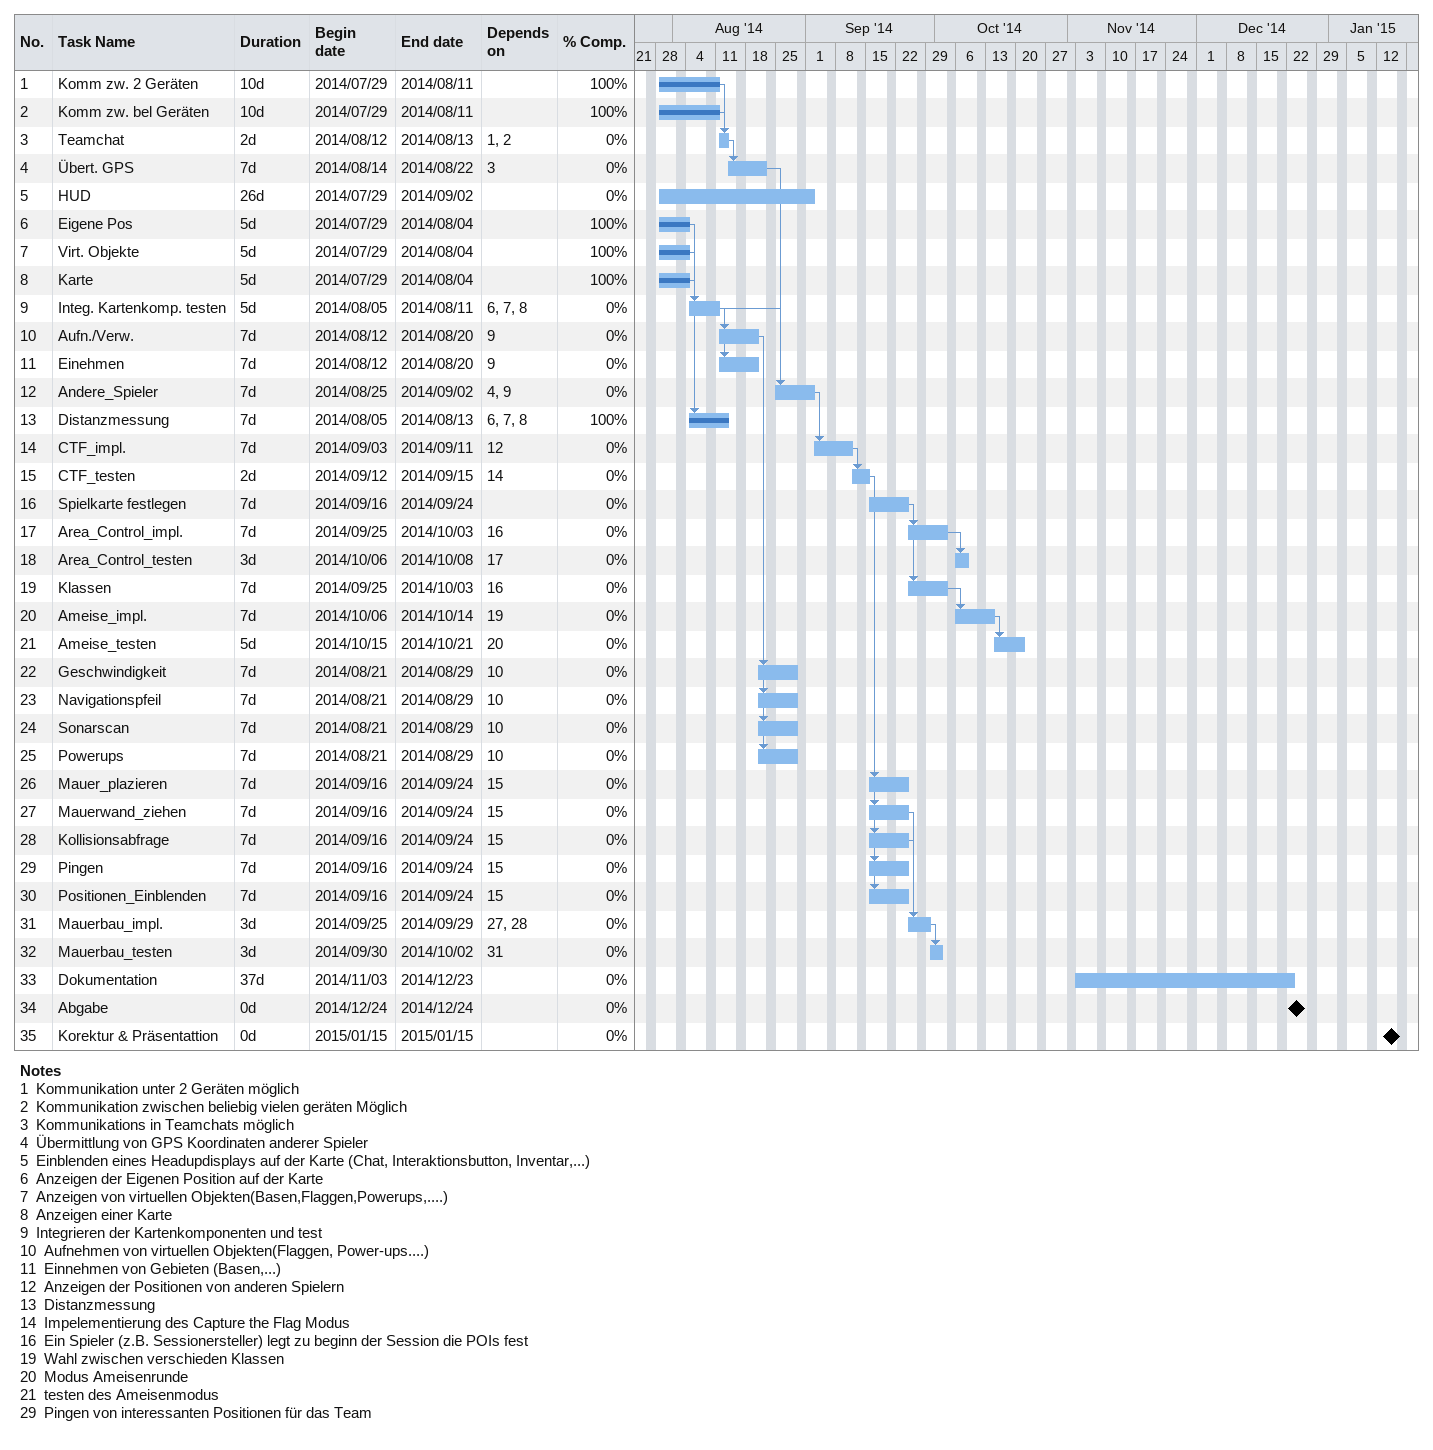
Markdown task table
| ID | Task | Duration | Start | Finish | Predecessors | % complete |
|---|---|---|---|---|---|---|
| 1 | Komm zw. 2 Geräten | 10d | 2014-07-29 | 2014-08-11 |  | 100 |
| 2 | Komm zw. bel Geräten | 10d | 2014-07-29 | 2014-08-11 |  | 100 |
| 3 | Teamchat | 2d | 2014-08-12 | 2014-08-13 | 1, 2 | 0 |
| 4 | Übert. GPS | 7d | 2014-08-14 | 2014-08-22 | 3 | 0 |
| 5 | HUD | 26d | 2014-07-29 | 2014-09-02 |  | 0 |
| 6 | Eigene Pos | 5d | 2014-07-29 | 2014-08-04 |  | 100 |
| 7 | Virt. Objekte | 5d | 2014-07-29 | 2014-08-04 |  | 100 |
| 8 | Karte | 5d | 2014-07-29 | 2014-08-04 |  | 100 |
| 9 | Integ. Kartenkomp. testen | 5d | 2014-08-05 | 2014-08-11 | 6, 7, 8 | 0 |
| 10 | Aufn./Verw. | 7d | 2014-08-12 | 2014-08-20 | 9 | 0 |
| 11 | Einehmen | 7d | 2014-08-12 | 2014-08-20 | 9 | 0 |
| 12 | Andere_Spieler | 7d | 2014-08-25 | 2014-09-02 | 4, 9 | 0 |
| 13 | Distanzmessung | 7d | 2014-08-05 | 2014-08-13 | 6, 7, 8 | 100 |
| 14 | CTF_impl. | 7d | 2014-09-03 | 2014-09-11 | 12 | 0 |
| 15 | CTF_testen | 2d | 2014-09-12 | 2014-09-15 | 14 | 0 |
| 16 | Spielkarte festlegen | 7d | 2014-09-16 | 2014-09-24 |  | 0 |
| 17 | Area_Control_impl. | 7d | 2014-09-25 | 2014-10-03 | 16 | 0 |
| 18 | Area_Control_testen | 3d | 2014-10-06 | 2014-10-08 | 17 | 0 |
| 19 | Klassen | 7d | 2014-09-25 | 2014-10-03 | 16 | 0 |
| 20 | Ameise_impl. | 7d | 2014-10-06 | 2014-10-14 | 19 | 0 |
| 21 | Ameise_testen | 5d | 2014-10-15 | 2014-10-21 | 20 | 0 |
| 22 | Geschwindigkeit | 7d | 2014-08-21 | 2014-08-29 | 10 | 0 |
| 23 | Navigationspfeil | 7d | 2014-08-21 | 2014-08-29 | 10 | 0 |
| 24 | Sonarscan | 7d | 2014-08-21 | 2014-08-29 | 10 | 0 |
| 25 | Powerups | 7d | 2014-08-21 | 2014-08-29 | 10 | 0 |
| 26 | Mauer_plazieren | 7d | 2014-09-16 | 2014-09-24 | 15 | 0 |
| 27 | Mauerwand_ziehen | 7d | 2014-09-16 | 2014-09-24 | 15 | 0 |
| 28 | Kollisionsabfrage | 7d | 2014-09-16 | 2014-09-24 | 15 | 0 |
| 29 | Pingen | 7d | 2014-09-16 | 2014-09-24 | 15 | 0 |
| 30 | Positionen_Einblenden | 7d | 2014-09-16 | 2014-09-24 | 15 | 0 |
| 31 | Mauerbau_impl. | 3d | 2014-09-25 | 2014-09-29 | 27, 28 | 0 |
| 32 | Mauerbau_testen | 3d | 2014-09-30 | 2014-10-02 | 31 | 0 |
| 33 | Dokumentation | 37d | 2014-11-03 | 2014-12-23 |  | 0 |
| 34 | Abgabe | 0d | 2014-12-24 | 2014-12-24 |  | 0 |
| 35 | Korektur & Präsentattion | 0d | 2015-01-15 | 2015-01-15 |  | 0 |

Notes
- 1: Kommunikation unter 2 Geräten möglich
- 2: Kommunikation zwischen beliebig vielen geräten Möglich
- 3: Kommunikations in Teamchats möglich
- 4: Übermittlung von GPS Koordinaten anderer Spieler
- 5: Einblenden eines Headupdisplays auf der Karte (Chat, Interaktionsbutton, Inventar,...)
- 6: Anzeigen der Eigenen Position auf der Karte
- 7: Anzeigen von virtuellen Objekten(Basen,Flaggen,Powerups,....)
- 8: Anzeigen einer Karte
- 9: Integrieren der Kartenkomponenten und test
- 10: Aufnehmen von virtuellen Objekten(Flaggen, Power-ups....)
- 11: Einnehmen von Gebieten (Basen,...)
- 12: Anzeigen der Positionen von anderen Spielern
- 13: Distanzmessung
- 14: Impelementierung des Capture the Flag Modus
- 16: Ein Spieler (z.B. Sessionersteller) legt zu beginn der Session die POIs fest
- 19: Wahl zwischen verschieden Klassen
- 20: Modus Ameisenrunde
- 21: testen des Ameisenmodus
- 29: Pingen von interessanten Positionen für das Team
